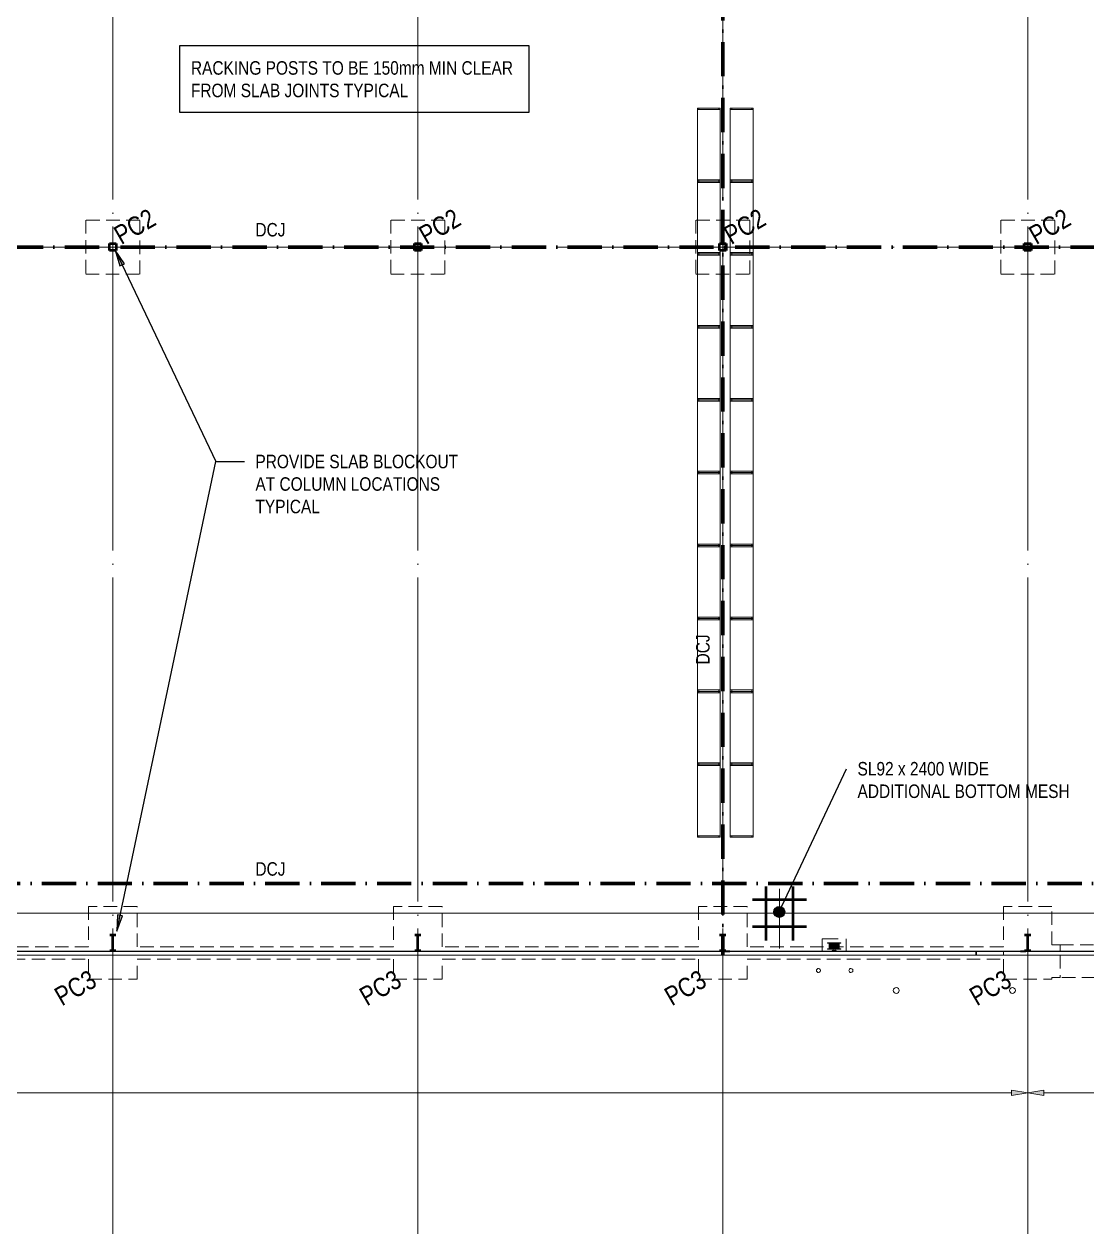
# Model space of a CAD drawing. Header units: millimetres. Extents: x 1606 to 178479, y -4237 to 231581.
# Drawn here: x 79664 to 119036, y 152677 to 197479 of the extents above; entities that cross this region are included whole.
import ezdxf

# ---------------------------------------------------------------- set-up
doc = ezdxf.new("R2010")
doc.units = ezdxf.units.MM
for name, pattern in [('_SGE_Dash', [1460, 960, -500]), ('_SGE_Grid Line', [13000, 12000, -500, 0, -500]), ('_SGE_Hidden', [740, 500, -240]), ('Dash', [1000, 600, -400]), ('Dash Dot', [2070, 1270, -400, 0, -400])]:
    doc.linetypes.add(name, pattern=pattern)
for name, color, linetype, lineweight in [('0-1', 7, 'Continuous', 5), ('A-ANNO-NOTE', 131, 'Continuous', 50), ('A-COLS-1', 9, 'Continuous', 9), ('A-COLS-2', 52, 'Continuous', 9), ('A-DETL-2', 90, 'Dash Dot', 70), ('A-DETL-GENF', 92, 'Continuous', 18), ('A-GENM-1', 9, 'Continuous', 9), ('A-WALL-1', 253, 'Continuous', 18), ('A-WALL-2', 9, 'Continuous', 9), ('A-WALL-3', 113, 'Continuous', 20), ('G-ANNO-TEXT-1', 7, 'Continuous', 25), ('G-ANNO-TEXT-2', 10, 'Continuous', 25), ('P-SANR-FIXT-1', 9, 'Continuous', 9), ('P-SANR-FIXT-HDLN-1', 9, 'Dash', 9), ('Q-SPCQ-1', 9, 'Continuous', 9), ('S-BEAM-1', 7, '_SGE_Hidden', 18), ('S-COLS', 52, 'Continuous', 18), ('S-COLS-IDEN-1', 171, 'Continuous', 35), ('S-COLS-SYMB', 171, 'Continuous', 50), ('S-FNDN-1', 32, '_SGE_Hidden', 18), ('S-FSTN-1', 2, 'Continuous', 35), ('S-FSTN-2', 2, '_SGE_Dash', 18), ('S-GRID-1', 1, '_SGE_Grid Line', 13)]:
    doc.layers.add(name, color=color, linetype=linetype, lineweight=lineweight)
doc.styles.add('Arial Narrow_3', font='ARIALN.TTF', dxfattribs={"height": 500})
doc.styles.add('Arial Narrow_4', font='ARIALN.TTF', dxfattribs={"height": 700})

# ---------------------------------------------------------------- blocks, each defined once
blk = doc.blocks.new('SE_FHR-floor based - SE_FHR-floor based-8719268-WAREHOUSE SLAB PLAN')
at = {"layer": 'P-SANR-FIXT-1'}
for p, q in [((-250, 300), (-250, 290)), ((-250, 300), (250, 300)), ((-250, 290), (250, 290)), ((-250, 85), (-250, 75)), ((-250, 85), (250, 85)), ((-250, 75), (250, 75)), ((-189, 85), (-189, 290)), ((-189, 257.5), (189, 257.5)), ((-189, 222.5), (189, 222.5)), ((-189, 187.5), (189, 187.5)), ((-189, 152.5), (189, 152.5)), ((-189, 117.5), (189, 117.5)), ((-70, 15), (-70, 0)), ((-70, 15), (70, 15)), ((-70, 0), (70, 0)), ((-40, 75), (-40, 15)), ((40, 75), (40, 15)), ((70, 15), (70, 0)), ((189, 85), (189, 290)), ((250, 300), (250, 290)), ((250, 85), (250, 75))]:
    blk.add_line(p, q, dxfattribs=at)
at = {"layer": 'P-SANR-FIXT-HDLN-1'}
for p, q in [((-450, 0), (-450, 450)), ((-450, 450), (450, 450)), ((450, 450), (450, 0)), ((450, 0), (-450, 0))]:
    blk.add_line(p, q, dxfattribs=at)
blk = doc.blocks.new('SE_Fire_ Hydrant Double - Fire Hydrant_ Double-8366634-WAREHOUSE SLAB PLAN')
at = {"layer": 'Q-SPCQ-1'}
for centre, start, end in [((-300, 600), 360, 180), ((-300, 600), 180, 360), ((-300, -600), 360, 180), ((-300, -600), 180, 360)]:
    blk.add_arc(centre, 75, start, end, dxfattribs=at)
blk = doc.blocks.new('WYA_SE_Warehouse Racking_3D - WYA_SE_Warehouse Racking_3D-8730623-WAREHOUSE SLAB PLAN')
at = {"layer": 'Q-SPCQ-1'}
for p, q in [((0, 1221), (0, 2069.3)), ((0, 2069.3), (2700, 2069.3)), ((0, 2019.3), (50, 2019.3)), ((50, 1221), (50, 2069.3)), ((2650, 2069.3), (2650, 1221)), ((2650, 2019.3), (2700, 2019.3)), ((2700, 1221), (2700, 2069.3)), ((2700, 2069.3), (5400, 2069.3)), ((2700, 2069.3), (2700, 1221)), ((2700, 2019.3), (2750, 2019.3)), ((2750, 1221), (2750, 2069.3)), ((5350, 2069.3), (5350, 1221)), ((5350, 2019.3), (5400, 2019.3)), ((5400, 1221), (5400, 2069.3)), ((5400, 2069.3), (8100, 2069.3)), ((5400, 2069.3), (5400, 1221)), ((5400, 2019.3), (5450, 2019.3)), ((5450, 1221), (5450, 2069.3)), ((8050, 2069.3), (8050, 1221)), ((8050, 2019.3), (8100, 2019.3)), ((8100, 1221), (8100, 2069.3)), ((8100, 2069.3), (10800, 2069.3)), ((8100, 2069.3), (8100, 1221)), ((8100, 2019.3), (8150, 2019.3)), ((8150, 1221), (8150, 2069.3)), ((10750, 2069.3), (10750, 1221)), ((10750, 2019.3), (10800, 2019.3)), ((10800, 1221), (10800, 2069.3)), ((10800, 2069.3), (13500, 2069.3)), ((10800, 2069.3), (10800, 1221)), ((10800, 2019.3), (10850, 2019.3)), ((10850, 1221), (10850, 2069.3)), ((13450, 2069.3), (13450, 1221)), ((13450, 2019.3), (13500, 2019.3)), ((13500, 1221), (13500, 2069.3)), ((13500, 2069.3), (16200, 2069.3)), ((13500, 2069.3), (13500, 1221)), ((13500, 2019.3), (13550, 2019.3)), ((13550, 1221), (13550, 2069.3)), ((16150, 2069.3), (16150, 1221)), ((16150, 2019.3), (16200, 2019.3)), ((16200, 1221), (16200, 2069.3)), ((16200, 2069.3), (18900, 2069.3)), ((16200, 2069.3), (16200, 1221)), ((16200, 2019.3), (16250, 2019.3)), ((16250, 1221), (16250, 2069.3)), ((18850, 2069.3), (18850, 1221)), ((18850, 2019.3), (18900, 2019.3)), ((18900, 1221), (18900, 2069.3)), ((18900, 2069.3), (21600, 2069.3)), ((18900, 2069.3), (18900, 1221)), ((18900, 2019.3), (18950, 2019.3)), ((18950, 1221), (18950, 2069.3)), ((21550, 2069.3), (21550, 1221)), ((21550, 2019.3), (21600, 2019.3)), ((21600, 1221), (21600, 2069.3)), ((21600, 2069.3), (24300, 2069.3)), ((21600, 2069.3), (21600, 1221)), ((21600, 2019.3), (21650, 2019.3)), ((21650, 1221), (21650, 2069.3)), ((24250, 2069.3), (24250, 1221)), ((24250, 2019.3), (24300, 2019.3)), ((24300, 1221), (24300, 2069.3)), ((24300, 2069.3), (27000, 2069.3)), ((24300, 2069.3), (24300, 1221)), ((24300, 2019.3), (24350, 2019.3)), ((24350, 1221), (24350, 2069.3)), ((26950, 2069.3), (26950, 1221)), ((26950, 2019.3), (27000, 2019.3)), ((27000, 2069.3), (27000, 1221)), ((50, 1271), (0, 1271)), ((0, 1221), (2700, 1221)), ((2650, 1271), (2700, 1271)), ((2750, 1271), (2700, 1271)), ((2700, 1221), (5400, 1221)), ((5350, 1271), (5400, 1271)), ((5450, 1271), (5400, 1271)), ((5400, 1221), (8100, 1221)), ((8050, 1271), (8100, 1271)), ((8150, 1271), (8100, 1271)), ((8100, 1221), (10800, 1221)), ((10750, 1271), (10800, 1271)), ((10850, 1271), (10800, 1271)), ((10800, 1221), (13500, 1221)), ((13450, 1271), (13500, 1271)), ((13550, 1271), (13500, 1271)), ((13500, 1221), (16200, 1221)), ((16150, 1271), (16200, 1271)), ((16250, 1271), (16200, 1271)), ((16200, 1221), (18900, 1221)), ((18850, 1271), (18900, 1271)), ((18950, 1271), (18900, 1271)), ((18900, 1221), (21600, 1221)), ((21550, 1271), (21600, 1271)), ((21650, 1271), (21600, 1271)), ((21600, 1221), (24300, 1221)), ((24250, 1271), (24300, 1271)), ((24350, 1271), (24300, 1271)), ((24300, 1221), (27000, 1221)), ((26950, 1271), (27000, 1271)), ((0, 848.3), (2700, 848.3)), ((0, 0), (0, 848.3)), ((0, 798.3), (50, 798.3)), ((50, 0), (50, 848.3)), ((2650, 848.3), (2650, 0)), ((2650, 798.3), (2700, 798.3)), ((2700, 848.3), (5400, 848.3)), ((2700, 0), (2700, 848.3)), ((2700, 848.3), (2700, 0)), ((2700, 798.3), (2750, 798.3)), ((2750, 0), (2750, 848.3)), ((5350, 848.3), (5350, 0)), ((5350, 798.3), (5400, 798.3)), ((5400, 848.3), (8100, 848.3)), ((5400, 0), (5400, 848.3)), ((5400, 848.3), (5400, 0)), ((5400, 798.3), (5450, 798.3)), ((5450, 0), (5450, 848.3)), ((8050, 848.3), (8050, 0)), ((8050, 798.3), (8100, 798.3)), ((8100, 848.3), (10800, 848.3)), ((8100, 0), (8100, 848.3)), ((8100, 848.3), (8100, 0)), ((8100, 798.3), (8150, 798.3)), ((8150, 0), (8150, 848.3)), ((10750, 848.3), (10750, 0)), ((10750, 798.3), (10800, 798.3)), ((10800, 848.3), (13500, 848.3)), ((10800, 0), (10800, 848.3)), ((10800, 848.3), (10800, 0)), ((10800, 798.3), (10850, 798.3)), ((10850, 0), (10850, 848.3)), ((13450, 848.3), (13450, 0)), ((13450, 798.3), (13500, 798.3)), ((13500, 848.3), (16200, 848.3)), ((13500, 0), (13500, 848.3)), ((13500, 848.3), (13500, 0)), ((13500, 798.3), (13550, 798.3)), ((13550, 0), (13550, 848.3)), ((16150, 848.3), (16150, 0)), ((16150, 798.3), (16200, 798.3)), ((16200, 848.3), (18900, 848.3)), ((16200, 0), (16200, 848.3)), ((16200, 848.3), (16200, 0)), ((16200, 798.3), (16250, 798.3)), ((16250, 0), (16250, 848.3)), ((18850, 848.3), (18850, 0)), ((18850, 798.3), (18900, 798.3)), ((18900, 848.3), (21600, 848.3)), ((18900, 0), (18900, 848.3)), ((18900, 848.3), (18900, 0)), ((18900, 798.3), (18950, 798.3)), ((18950, 0), (18950, 848.3)), ((21550, 848.3), (21550, 0)), ((21550, 798.3), (21600, 798.3)), ((21600, 848.3), (24300, 848.3)), ((21600, 0), (21600, 848.3)), ((21600, 848.3), (21600, 0)), ((21600, 798.3), (21650, 798.3)), ((21650, 0), (21650, 848.3)), ((24250, 848.3), (24250, 0)), ((24250, 798.3), (24300, 798.3)), ((24300, 848.3), (27000, 848.3)), ((24300, 0), (24300, 848.3)), ((24300, 848.3), (24300, 0)), ((24300, 798.3), (24350, 798.3)), ((24350, 0), (24350, 848.3)), ((26950, 848.3), (26950, 0)), ((26950, 798.3), (27000, 798.3)), ((27000, 848.3), (27000, 0)), ((50, 50), (0, 50)), ((2700, 0), (0, 0)), ((2650, 50), (2700, 50)), ((2750, 50), (2700, 50)), ((5400, 0), (2700, 0)), ((5350, 50), (5400, 50)), ((5450, 50), (5400, 50)), ((8100, 0), (5400, 0)), ((8050, 50), (8100, 50)), ((8150, 50), (8100, 50)), ((10800, 0), (8100, 0)), ((10750, 50), (10800, 50)), ((10850, 50), (10800, 50)), ((13500, 0), (10800, 0)), ((13450, 50), (13500, 50)), ((13550, 50), (13500, 50)), ((16200, 0), (13500, 0)), ((16150, 50), (16200, 50)), ((16250, 50), (16200, 50)), ((18900, 0), (16200, 0)), ((18850, 50), (18900, 50)), ((18950, 50), (18900, 50)), ((21600, 0), (18900, 0)), ((21550, 50), (21600, 50)), ((21650, 50), (21600, 50)), ((24300, 0), (21600, 0)), ((24250, 50), (24300, 50)), ((24350, 50), (24300, 50)), ((27000, 0), (24300, 0)), ((26950, 50), (27000, 50))]:
    blk.add_line(p, q, dxfattribs=at)
blk = doc.blocks.new('WYA_CO_BOLLARD1 - 220ø x 1200h 2-7811160-WAREHOUSE SLAB PLAN')
at = {"layer": 'A-COLS-2'}
for start, end in [(360, 180), (0, 180), (180, 360), (180, 360)]:
    blk.add_arc((0, 0), 110, start, end, dxfattribs=at)
blk = doc.blocks.new('WAREHOUSE MASS - WAREHOUSE MASS-9325044-WAREHOUSE SLAB PLAN')
at = {"layer": 'A-GENM-1'}
for p, q in [((18810, 6886), (115508, 6886)), ((43960, 6886), (94000, 6886)), ((94000, 6886), (95020, 6886)), ((95020, 6886), (115508, 6886))]:
    blk.add_line(p, q, dxfattribs=at)
blk = doc.blocks.new('23068_Challenger Spec EF_Central_v23_rvt-1-WAREHOUSE SLAB PLAN')
at = {"layer": 'A-WALL-1'}
for p, q in [((105225, 163150), (55185, 163150)), ((105225, 163000), (105225, 163150)), ((127125, 163150), (106245, 163150)), ((106245, 163150), (106245, 163000)), ((55185, 163000), (105225, 163000)), ((106245, 163000), (127275, 163000))]:
    blk.add_line(p, q, dxfattribs=at)
at = {"layer": 'A-WALL-2'}
for p, q in [((105225, 163150), (55185, 163150)), ((105225, 163150), (106245, 163150)), ((106245, 163150), (105225, 163150)), ((105225, 163138), (105225, 163150)), ((105225, 163000), (105225, 163138)), ((126733, 163150), (106245, 163150)), ((106245, 163150), (106245, 163138)), ((106245, 163138), (106245, 163000)), ((55185, 163000), (105225, 163000)), ((105225, 163000), (106245, 163000)), ((106245, 163000), (105225, 163000)), ((106245, 163000), (127275, 163000))]:
    blk.add_line(p, q, dxfattribs=at)
at = {"layer": 'A-COLS-1'}
for p in [(102275, 161690), (106580, 161690)]:
    blk.add_blockref('WYA_CO_BOLLARD1 - 220ø x 1200h 2-7811160-WAREHOUSE SLAB PLAN', p, dxfattribs=at)
at = {"layer": 'A-GENM-1'}
blk.add_blockref('WAREHOUSE MASS - WAREHOUSE MASS-9325044-WAREHOUSE SLAB PLAN', (11225, 156252), dxfattribs=at)
at = {"layer": 'P-SANR-FIXT-1'}
blk.add_blockref('SE_FHR-floor based - SE_FHR-floor based-8719268-WAREHOUSE SLAB PLAN', (99975, 163150), dxfattribs=at)
at = {"layer": 'Q-SPCQ-1'}
for name, p, rotation in [('WYA_SE_Warehouse Racking_3D - WYA_SE_Warehouse Racking_3D-8730623-WAREHOUSE SLAB PLAN', (96975, 167369), 89.9999999999999), ('SE_Fire_ Hydrant Double - Fire Hydrant_ Double-8366634-WAREHOUSE SLAB PLAN', (99995, 162730), 89.99999999999984)]:
    blk.add_blockref(name, p, dxfattribs=dict(at, rotation=rotation))
blk = doc.blocks.new('SGE_SCL-Column-Steel-UB - PC3 - 610UB101-2663763-WAREHOUSE SLAB PLAN')
at = {"layer": 'S-COLS-SYMB'}
for p, q in [((-114, 301), (114, 301)), ((0, 301), (0, -301)), ((114, -301), (-114, -301))]:
    blk.add_line(p, q, dxfattribs=at)
blk = doc.blocks.new('SGE_SCL-Column-Steel-SHS - PC2 - 250x6_0 SHS-2214186-WAREHOUSE SLAB PLAN')
at = {"layer": 'S-COLS-SYMB'}
for p, q in [((-125, -125), (-125, 125)), ((-125, 125), (125, 125)), ((125, 125), (125, -125)), ((125, -125), (-125, -125))]:
    blk.add_line(p, q, dxfattribs=at)
blk = doc.blocks.new('SGE Footing-Rectangular - F3-1758787-WAREHOUSE SLAB PLAN')
at = {"layer": 'S-FNDN-1'}
for p, q in [((1000, 1000), (-1000, 1000)), ((-1000, 1000), (-1000, -1000)), ((1000, -1000), (1000, 1000)), ((-1000, -1000), (1000, -1000))]:
    blk.add_line(p, q, dxfattribs=at)
blk = doc.blocks.new('SGE Cast In Plate - CP2-1397496-WAREHOUSE SLAB PLAN')
at = {"layer": 'S-FSTN-1'}
for p, q in [((50382, 163150), (50582, 163150)), ((50382, 163150), (50382, 163138)), ((50582, 163138), (50382, 163138)), ((50582, 163138), (50582, 163150))]:
    blk.add_line(p, q, dxfattribs=at)
at = {"layer": 'S-FSTN-2'}
blk.add_line((50582, 163000), (50382, 163000), dxfattribs=at)
blk = doc.blocks.new('SGE Cast In Plate - CP2-2743097-WAREHOUSE SLAB PLAN')
at = {"layer": 'S-FSTN-1'}
for p, q in [((39409, 163150), (39609, 163150)), ((39409, 163150), (39409, 163138)), ((39609, 163138), (39409, 163138)), ((39609, 163138), (39609, 163150))]:
    blk.add_line(p, q, dxfattribs=at)
at = {"layer": 'S-FSTN-2'}
blk.add_line((39409, 163000), (39609, 163000), dxfattribs=at)
blk = doc.blocks.new('Dimension_2D - 200-2748998-WAREHOUSE SLAB PLAN')
at = {"layer": 'A-DETL-GENF'}
blk.add_hatch(color=256, dxfattribs=at).paths.add_polyline_path([(49806.8, -200), (50406.8, -100), (49806.8, 0)])
for p, q in [((50406.8, -400), (50406.8, 200)), ((-25793.2, -100), (49806.8, -100)), ((49806.8, 0), (49806.8, -200)), ((50406.8, -100), (49806.8, 0)), ((49806.8, -200), (50406.8, -100))]:
    blk.add_line(p, q, dxfattribs=at)
blk = doc.blocks.new('Dimension_2D - 200-2748945-WAREHOUSE SLAB PLAN')
at = {"layer": 'A-DETL-GENF'}
for points in [[(-8458.2, -200), (-8458.2, 0), (-9058.2, -100)], [(10471.8, -200), (11071.8, -100), (10471.8, 0)]]:
    blk.add_hatch(color=256, dxfattribs=at).paths.add_polyline_path(points)
for p, q in [((-9058.2, 200), (-9058.2, -400)), ((11071.8, -400), (11071.8, 200)), ((-8458.2, 0), (-9058.2, -100)), ((-9058.2, -100), (-8458.2, -200)), ((-8458.2, -200), (-8458.2, 0)), ((-8458.2, -100), (10471.8, -100)), ((10471.8, 0), (10471.8, -200)), ((11071.8, -100), (10471.8, 0)), ((10471.8, -200), (11071.8, -100))]:
    blk.add_line(p, q, dxfattribs=at)
blk = doc.blocks.new('SGE Mesh Extents - SL Symbol-2562710-WAREHOUSE SLAB PLAN')
at = {"layer": 'A-DETL-GENF'}
blk.add_hatch(color=256, dxfattribs=at).paths.add_polyline_path([(-31, 0), (-30, -8), (-22, -22), (-16, -27), (0, -31), (16, -27), (27, -16), (31, 0), (27, 16), (22, 22), (8, 30), (0, 31), (-16, 27), (-27, 16)])
for p, q in [((0, 67300), (0, 31)), ((-1300, 0), (-31, 0)), ((31, 0), (900, 0)), ((0, -31), (0, -29030))]:
    blk.add_line(p, q, dxfattribs=at)
for start, end in [(0, 180), (180, 0)]:
    blk.add_arc((0, 0), 31.2, start, end, dxfattribs=at)

msp = doc.modelspace()

# ---------------------------------------------------------------- hatches: boundary and pattern name
at = {"layer": 'G-ANNO-TEXT-2'}
for points in [[(83039.6, 189106.8), (83211.5, 188524.1), (83383.1, 188605.8)], [(83091.5, 163884), (83308.3, 164451.5), (83122.4, 164490.7)]]:
    msp.add_hatch(color=256, dxfattribs=at).paths.add_polyline_path(points)
h = msp.add_hatch(color=256, dxfattribs=at)
edge = h.paths.add_edge_path()
edge.add_arc((107641.6, 164597.5), 200, 0, 360)

# ---------------------------------------------------------------- linework, layer by layer
at = {"layer": 'A-ANNO-NOTE'}
for p, q in [((107146, 165544.8), (107146, 163544.8)), ((108146, 165544.8), (108146, 163544.8)), ((108646, 165050.1), (106646, 165050.1)), ((108646, 164050.1), (106646, 164050.1))]:
    msp.add_line(p, q, dxfattribs=at)
at = {"layer": 'A-DETL-2'}
for p, q in [((105546, 215450.1), (105546, 163000.1)), ((39766, 189225.1), (136826, 189225.1)), ((135409.3, 165650.1), (41012.6, 165650.1))]:
    msp.add_line(p, q, dxfattribs=at)
at = {"layer": 'A-WALL-3'}
for p, q in [((82946, 163150.1), (40046, 163150.1)), ((136976, 163150.1), (82946, 163150.1)), ((82946, 163150.1), (82946, 163000.1)), ((94246, 163150.1), (94246, 163000.1)), ((105546, 163150.1), (105546, 163000.1)), ((114946, 163000.1), (114946, 163150.1)), ((115946, 163150.1), (115946, 163000.1)), ((116846, 163150.1), (116846, 163000.1)), ((40046, 163000.1), (82946, 163000.1)), ((82946, 163000.1), (136976, 163000.1))]:
    msp.add_line(p, q, dxfattribs=at)
at = {"layer": 'G-ANNO-TEXT-2'}
for p, q in [((83039.6, 189106.8), (83211.5, 188524.1)), ((83383.1, 188605.8), (83039.6, 189106.8)), ((83039.6, 189106.8), (86760.8, 181281.4)), ((83211.5, 188524.1), (83383.1, 188605.8)), ((83091.5, 163884), (86760.8, 181281.4)), ((86760.8, 181281.4), (87825.5, 181281.4)), ((86760.8, 181281.4), (87825.5, 181281.4)), ((107641.6, 164597.5), (110134.4, 169902.5)), ((83122.4, 164490.7), (83091.5, 163884)), ((83091.5, 163884), (83308.3, 164451.5)), ((83308.3, 164451.5), (83122.4, 164490.7))]:
    msp.add_line(p, q, dxfattribs=at)
at = {"layer": 'G-ANNO-TEXT-2', "flags": 128}
msp.add_lwpolyline([(85435.1, 196689.7), (98365.9, 196689.7), (98365.9, 194208.9), (85435.1, 194208.9)], close=True, dxfattribs=at)
at = {"layer": 'G-ANNO-TEXT-2'}
msp.add_circle((107641.6, 164597.5), 200, dxfattribs=at)
at = {"layer": 'S-BEAM-1'}
for p, q in [((82046, 163300.1), (72546, 163300.1)), ((93346, 163300.1), (83846, 163300.1)), ((104646, 163300.1), (95146, 163300.1)), ((115946, 163300.1), (106446, 163300.1)), ((118046, 163375.1), (117746, 163375.1)), ((118046, 163375.1), (118046, 163150.1)), ((118046, 163375.1), (126011, 163375.1)), ((72546, 162850.1), (82046, 162850.1)), ((83846, 162850.1), (93346, 162850.1)), ((95146, 162850.1), (104646, 162850.1)), ((106446, 162850.1), (115946, 162850.1)), ((118046, 163000.1), (118046, 162175.1)), ((117746, 162175.1), (118046, 162175.1)), ((126011, 162175.1), (118046, 162175.1))]:
    msp.add_line(p, q, dxfattribs=at)
at = {"layer": 'S-FNDN-1'}
for p, q in [((83846, 164803.6), (82046, 164803.6)), ((82046, 164803.6), (82046, 163300.1)), ((83846, 163300.1), (83846, 164803.6)), ((95146, 164803.6), (93346, 164803.6)), ((93346, 164803.6), (93346, 163300.1)), ((95146, 163300.1), (95146, 164803.6)), ((106446, 164803.6), (104646, 164803.6)), ((104646, 164803.6), (104646, 163300.1)), ((106446, 163300.1), (106446, 164803.6)), ((117746, 164803.6), (115946, 164803.6)), ((115946, 164803.6), (115946, 163300.1)), ((117746, 163375.1), (117746, 164803.6)), ((82046, 162850.1), (82046, 162103.6)), ((83846, 162103.6), (83846, 162850.1)), ((93346, 162850.1), (93346, 162103.6)), ((95146, 162103.6), (95146, 162850.1)), ((104646, 162850.1), (104646, 162103.6)), ((106446, 162103.6), (106446, 162850.1)), ((115946, 162850.1), (115946, 162103.6)), ((82046, 162103.6), (83846, 162103.6)), ((93346, 162103.6), (95146, 162103.6)), ((104646, 162103.6), (106446, 162103.6)), ((115946, 162103.6), (117746, 162103.6)), ((117746, 162103.6), (117746, 162175.1))]:
    msp.add_line(p, q, dxfattribs=at)
at = {"layer": 'S-GRID-1'}
for p, q in [((82946, 228981.4), (82946, 152677.4)), ((94246, 228981.4), (94246, 152677.4)), ((105546, 228981.4), (105546, 152677.4)), ((116846, 228981.4), (116846, 152677.4)), ((34376.1, 189225.1), (160058.5, 189225.1)), ((34376.1, 163000.1), (160058.5, 163000.1))]:
    msp.add_line(p, q, dxfattribs=at)

# ---------------------------------------------------------------- block references
at = {"layer": '0-1'}
msp.add_blockref('23068_Challenger Spec EF_Central_v23_rvt-1-WAREHOUSE SLAB PLAN', (9700.7, 0), dxfattribs=at)
at = {"layer": 'A-DETL-GENF', "rotation": 90.00000000000011}
msp.add_blockref('SGE Mesh Extents - SL Symbol-2562710-WAREHOUSE SLAB PLAN', (107646, 164550.1), dxfattribs=at)
at = {"layer": 'A-DETL-GENF'}
for name, p in [('Dimension_2D - 200-2748998-WAREHOUSE SLAB PLAN', (66439.2, 158000.1)), ('Dimension_2D - 200-2748945-WAREHOUSE SLAB PLAN', (125904.2, 158000.1))]:
    msp.add_blockref(name, p, dxfattribs=at)
at = {"layer": 'S-COLS', "rotation": 180}
for name, p in [('SGE_SCL-Column-Steel-SHS - PC2 - 250x6_0 SHS-2214186-WAREHOUSE SLAB PLAN', (82946, 189225.1)), ('SGE_SCL-Column-Steel-SHS - PC2 - 250x6_0 SHS-2214186-WAREHOUSE SLAB PLAN', (94246, 189225.1)), ('SGE_SCL-Column-Steel-SHS - PC2 - 250x6_0 SHS-2214186-WAREHOUSE SLAB PLAN', (105546, 189225.1)), ('SGE_SCL-Column-Steel-SHS - PC2 - 250x6_0 SHS-2214186-WAREHOUSE SLAB PLAN', (116846, 189225.1)), ('SGE_SCL-Column-Steel-UB - PC3 - 610UB101-2663763-WAREHOUSE SLAB PLAN', (82946, 163453.6)), ('SGE_SCL-Column-Steel-UB - PC3 - 610UB101-2663763-WAREHOUSE SLAB PLAN', (94246, 163453.6)), ('SGE_SCL-Column-Steel-UB - PC3 - 610UB101-2663763-WAREHOUSE SLAB PLAN', (105546, 163453.6)), ('SGE_SCL-Column-Steel-UB - PC3 - 610UB101-2663763-WAREHOUSE SLAB PLAN', (116846, 163453.6))]:
    msp.add_blockref(name, p, dxfattribs=at)
at = {"layer": 'S-FNDN-1', "rotation": 180}
for p in [(82946, 189225.1), (94246, 189225.1), (105546, 189225.1), (116846, 189225.1)]:
    msp.add_blockref('SGE Footing-Rectangular - F3-1758787-WAREHOUSE SLAB PLAN', p, dxfattribs=at)
at = {"layer": 'S-FSTN-1'}
for name in ['SGE Cast In Plate - CP2-2743097-WAREHOUSE SLAB PLAN', 'SGE Cast In Plate - CP2-1397496-WAREHOUSE SLAB PLAN']:
    msp.add_blockref(name, (66200.7, 0), dxfattribs=at)

# ---------------------------------------------------------------- texts
at = {"layer": 'G-ANNO-TEXT-1', "char_height": 500, "attachment_point": 1, "style": 'Arial Narrow_3'}
for s, insert, width in [('RACKING POSTS TO BE 150mm MIN CLEAR ', (85841.5, 196108.6), 14670.881), ('FROM SLAB JOINTS TYPICAL', (85841.5, 195275.2), 9796.621), ('DCJ', (88231.9, 190116.4), 1346.835), ('PROVIDE SLAB BLOCKOUT', (88231.9, 181531.4), 9123.204), ('AT COLUMN LOCATIONS', (88231.9, 180698), 8305.483), ('TYPICAL', (88231.9, 179864.6), 2902.109), ('SL92 x 2400 WIDE', (110540.8, 170152.5), 5900.42), ('ADDITIONAL BOTTOM MESH', (110540.8, 169319.1), 9556.115), ('DCJ', (88231.9, 166441.4), 1346.835)]:
    msp.add_mtext(s, dxfattribs=dict(at, insert=insert, width=width))
at = {"layer": 'G-ANNO-TEXT-1', "insert": (104560.2, 173765.5), "char_height": 500, "width": 1346.835, "attachment_point": 1, "rotation": 90, "style": 'Arial Narrow_3'}
msp.add_mtext('DCJ', dxfattribs=at)
at = {"layer": 'S-COLS-IDEN-1', "char_height": 700, "width": 1908.016, "attachment_point": 1, "rotation": 30, "style": 'Arial Narrow_4'}
for s, insert in [('PC2', (82909.5, 189901)), ('PC2', (94209.5, 189901)), ('PC2', (105509.5, 189901)), ('PC2', (116809.5, 189901)), ('PC3', (80708.7, 161703.3)), ('PC3', (92008.7, 161703.3)), ('PC3', (103308.7, 161703.3)), ('PC3', (114608.7, 161703.3))]:
    msp.add_mtext(s, dxfattribs=dict(at, insert=insert))

doc.saveas('drawing.dxf')
